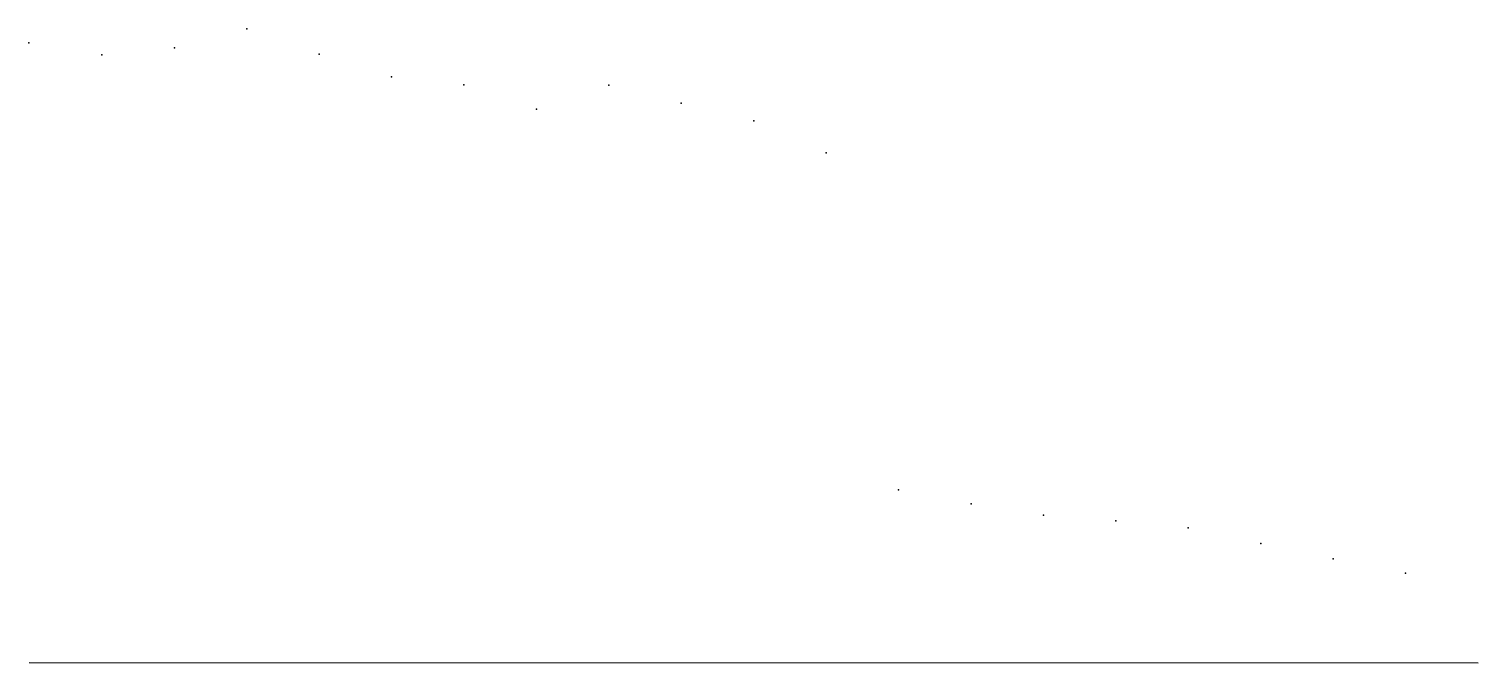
# Model space of a CAD drawing. Header units: millimetres. Extents: x 0 to 1000, y 0 to 437.
import ezdxf

# ---------------------------------------------------------------- set-up
doc = ezdxf.new("R2010")
doc.units = ezdxf.units.MM
doc.layers.add('Overlay', color=1, linetype='Continuous', lineweight=25, true_color=0xff0000)

msp = doc.modelspace()

# ---------------------------------------------------------------- linework, layer by layer
at = {"layer": 'Overlay'}
msp.add_line((0, 0), (1000, -0.2), dxfattribs=at)
for p in [(150.3, 437.4), (-0.1, 427.9), (100.3, 424.4), (50.3, 419.6), (200.1, 419.9), (250.2, 404.3), (300, 398.7), (400.1, 398.5), (350.1, 382.1), (450, 386.1), (500.1, 374), (550.1, 351.9), (600.1, 119.4), (650.1, 109.7), (700.2, 101.8), (750.1, 98), (800, 93), (850.1, 82.2), (900.1, 71.7), (950, 61.8)]:
    msp.add_point(p, dxfattribs=at)

doc.saveas('drawing.dxf')
